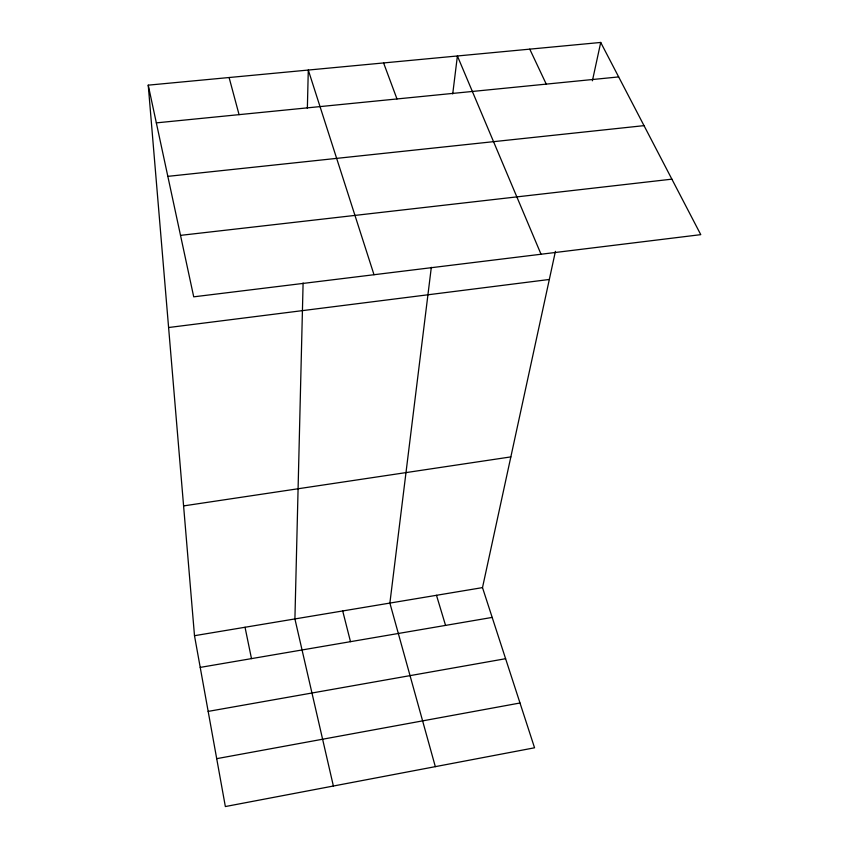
<?xml version="1.0" encoding="UTF-8"?>
<svg xmlns="http://www.w3.org/2000/svg" width="849" height="849" viewBox="0 0 849 849"><rect width="100%" height="100%" fill="white"/><g stroke="black" fill="none" stroke-linecap="round" stroke-linejoin="round"><path stroke-width="1.27" d="M303.104 282.993L294.911 618.932L333.381 786.025M307.359 108.375L308.293 70.053L374.006 274.726M431.324 267.297L389.882 603.077L435.325 766.647M452.719 93.952L457.399 55.981L541.036 254.244M148.235 85.155L193.721 296.832L700.765 234.653L600.721 42.45L148.235 85.155L194.495 635.699L225.356 806.55L534.552 747.789L482.497 587.614L555.426 251.346M592.4 80.793L600.721 42.45M216.707 758.666L519.991 703.004M208.164 711.398L505.601 658.707M200.215 667.399L492.187 617.414M194.495 635.699L482.497 587.614M183.586 505.908L510.843 456.9M168.601 327.523L549.324 279.47M180.508 235.364L671.877 179.16M167.826 176.359L644.02 125.641M156.333 122.872L618.666 76.919M529.765 49.146L546.247 84.115M383.589 62.943L396.982 98.951M436.482 595.298L445.555 625.395M229.103 77.524L239.068 114.647M342.699 610.951L350.499 641.674M245.032 627.262L251.484 658.622"/></g></svg>
